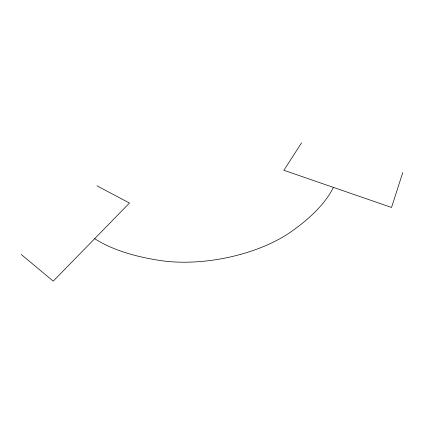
<?xml version="1.0" encoding="UTF-8"?>
<svg xmlns="http://www.w3.org/2000/svg" width="424" height="424" viewBox="0 0 424 424"><rect width="100%" height="100%" fill="white"/><g stroke="black" fill="none" stroke-linecap="round" stroke-linejoin="round"><path stroke-width="0.64" d="M402.8 172.473L391.527 207.447L283.852 170.284L301.559 142.851M96.948 185.818L129.463 203.043L53.233 281.149L21.2 254.437M333.391 187.382A199.487 83.613 -13.2 0 1 290.233 232.326A102.354 47.244 -10.7 0 1 160.707 260.58A196.513 82.044 -8.5 0 1 94.711 238.648"/></g></svg>
